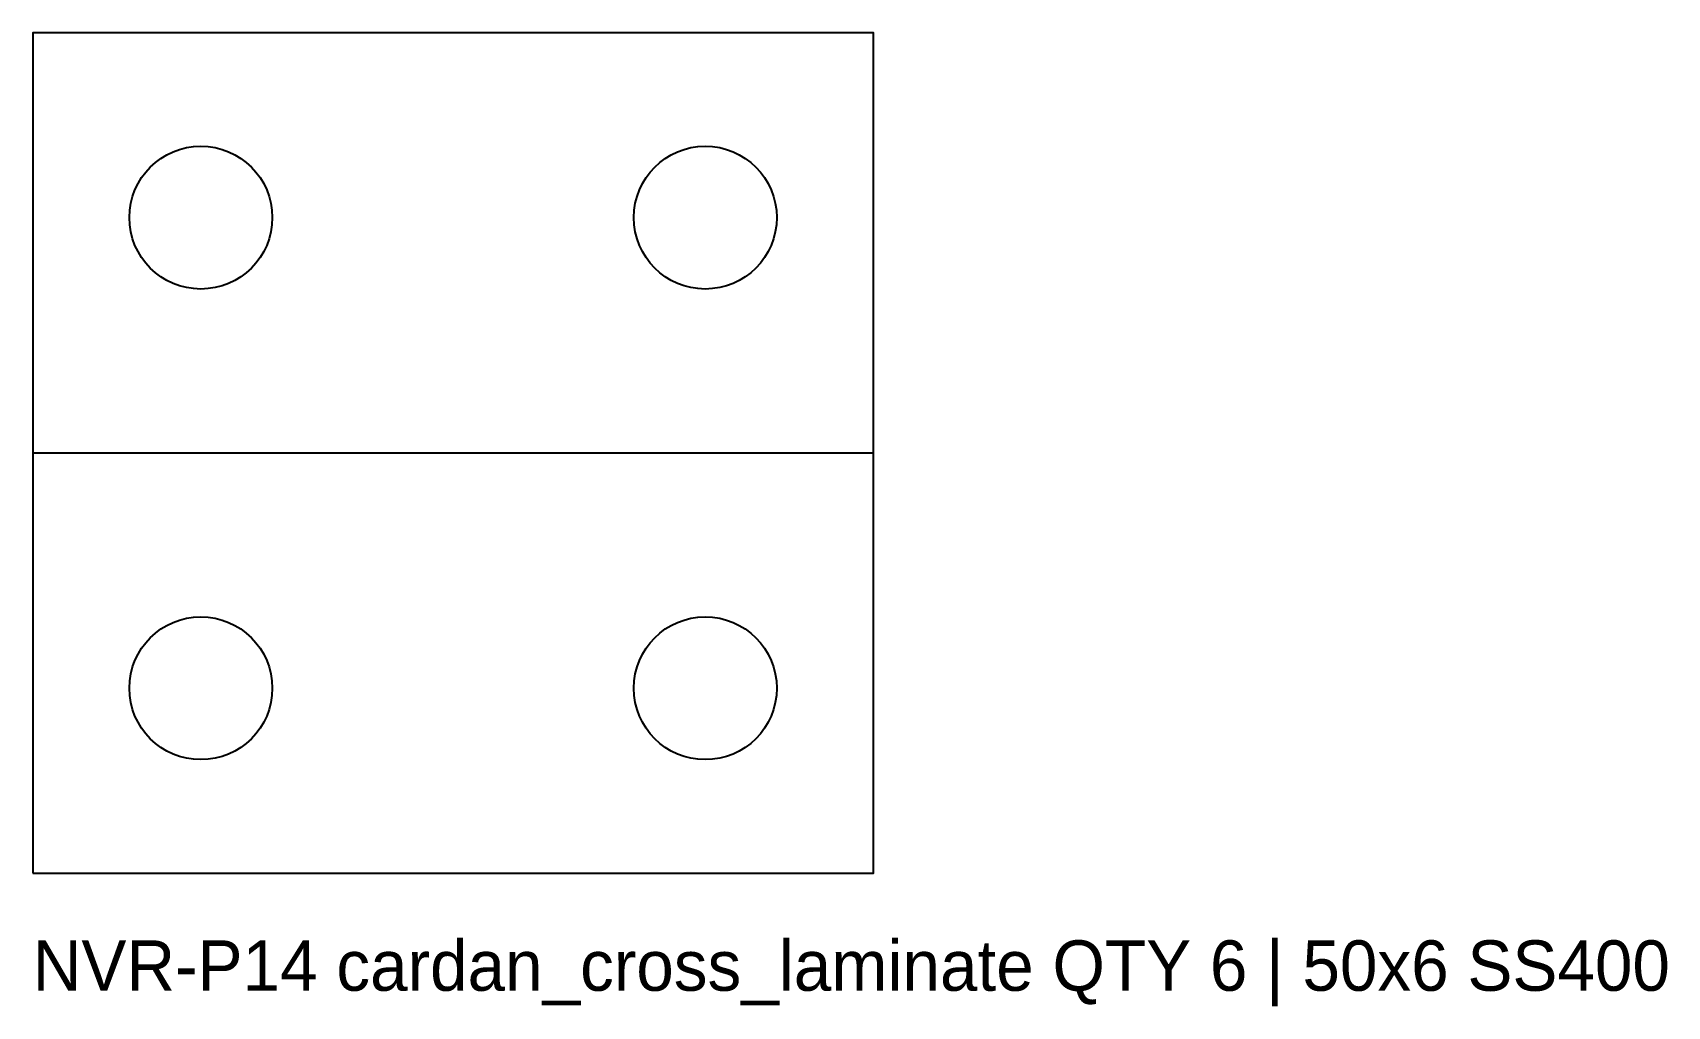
# Model space of a CAD drawing. Header units: millimetres. Extents: x -25 to 72.2, y -32.9 to 25.
import ezdxf

# ---------------------------------------------------------------- set-up
doc = ezdxf.new("R2010")
doc.units = ezdxf.units.MM
for name, color, linetype in [('CUT_HOLES', 7, 'Continuous'), ('CUT_OUTER', 7, 'Continuous'), ('NOTES', 7, 'Continuous'), ('REFERENCE', 7, 'Continuous')]:
    doc.layers.add(name, color=color, linetype=linetype)

msp = doc.modelspace()

# ---------------------------------------------------------------- linework, layer by layer
at = {"layer": 'CUT_HOLES'}
for centre in [(-15, 14), (15, 14), (-15, -14), (15, -14)]:
    msp.add_circle(centre, 4.25, dxfattribs=at)
at = {"layer": 'CUT_OUTER'}
msp.add_lwpolyline([(-25, -25), (25, -25), (25, 25), (-25, 25)], close=True, dxfattribs=at)
at = {"layer": 'REFERENCE'}
msp.add_line((-25, 0), (25, 0), dxfattribs=at)

# ---------------------------------------------------------------- texts
at = {"layer": 'NOTES'}
msp.add_text('NVR-P14 cardan_cross_laminate QTY 6 | 50x6 SS400', height=3, dxfattribs=at).set_placement((-25, -32))

doc.saveas('drawing.dxf')
